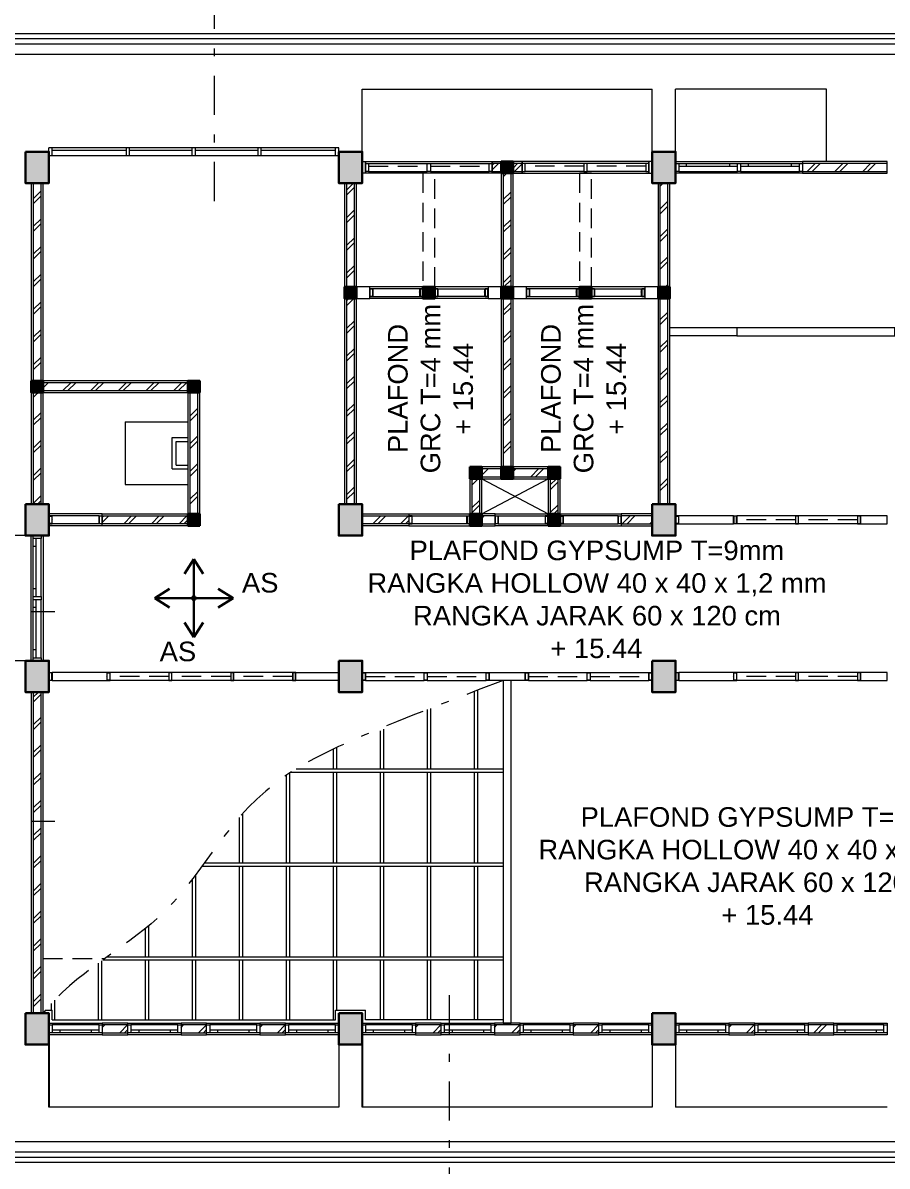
# Model space of a CAD drawing. Header units: millimetres. Extents: x -11 to 1625, y -267 to 180.
# Drawn here: x 919.99 to 931.02, y -181.27 to -166.68 of the extents above; entities that cross this region are included whole.
import ezdxf

# ---------------------------------------------------------------- set-up
doc = ezdxf.new("R2010")
doc.units = ezdxf.units.MM
doc.linetypes.add('DASHDOT', pattern=[1, 0.5, -0.25, 0, -0.25])
doc.linetypes.add('HIDDEN', pattern=[0.375, 0.25, -0.125])
for name, color, linetype, lineweight in [('ars', 11, 'Continuous', 5), ('atap', 7, 'Continuous', 20), ('dinding', 5, 'Continuous', 15), ('KOLOM', 1, 'Continuous', 30), ('kus', 63, 'Continuous', 15), ('lan', 7, 'Continuous', 15), ('not', 7, 'Continuous', 20), ('PARTISI', 190, 'Continuous', 9), ('pla', 213, 'Continuous', 15), ('sol kol', 8, 'Continuous', 0), ('tem', 5, 'Continuous', 20)]:
    doc.layers.add(name, color=color, linetype=linetype, lineweight=lineweight)
doc.styles.get("Standard").update_dxf_attribs({"font": 'ARIALUNI.TTF'})
pattern_1 = [(45, (924.1706, -179.72142), (-0.1767767, 0.1767767), []), (45, (924.2331, -179.72142), (-0.1767767, 0.1767767), [])]

# ---------------------------------------------------------------- blocks, each defined once
blk = doc.blocks.new('K1')
at = {"layer": 'KOLOM'}
blk.add_lwpolyline([(0.2, 0.15), (-0.2, 0.15), (-0.2, -0.15), (0.2, -0.15), (0.2, 0.15)], dxfattribs=at)
blk = doc.blocks.new('KP')
at = {"layer": 'KOLOM'}
blk.add_lwpolyline([(0.075, -0.075), (-0.075, -0.075), (-0.075, 0.075), (0.075, 0.075), (0.075, -0.075)], dxfattribs=at)

msp = doc.modelspace()

# ---------------------------------------------------------------- hatches: boundary and pattern name
at = {"layer": 'ars'}
h = msp.add_hatch(dxfattribs=at)
h.set_pattern_fill('TEMBOK', color=256, scale=0.25)
h.set_pattern_definition([(45, (925.3906, -178.27142), (-0.176777, 0.176777), []), (45, (925.4531, -178.27142), (-0.176777, 0.176777), [])])
h.paths.add_polyline_path([(926.095599, -168.4714227), (925.980599, -168.4714227), (925.980599, -168.5714227), (926.095599, -168.5714227)])
h = msp.add_hatch(dxfattribs=at)
h.set_pattern_fill('TEMBOK', color=256, scale=0.25)
h.set_pattern_definition(pattern_1)
h.paths.add_polyline_path([(926.120599, -168.5964227), (926.120599, -172.3464227), (926.220599, -172.3464227), (926.220599, -168.5964227)])
h = msp.add_hatch(dxfattribs=at)
h.set_pattern_fill('TEMBOK', color=256, scale=0.25)
h.set_pattern_definition([(45, (925.6956, -178.27142), (-0.176777, 0.176777), []), (45, (925.7581, -178.27142), (-0.176777, 0.176777), [])])
h.paths.add_polyline_path([(926.360599, -168.4714227), (926.245599, -168.4714227), (926.245599, -168.5714227), (926.360599, -168.5714227)])
h = msp.add_hatch(dxfattribs=at)
h.set_pattern_fill('TEMBOK', color=256, scale=0.25)
h.set_pattern_definition([(45, (921.3656, -181.09642), (-0.1767767, 0.1767767), []), (45, (921.4281, -181.09642), (-0.1767767, 0.1767767), [])])
h.paths.add_polyline_path([(931.020599, -168.4714227), (929.940599, -168.4714227), (929.940599, -168.5714227), (931.020599, -168.5714227)])
h = msp.add_hatch(dxfattribs=at)
h.set_pattern_fill('TEMBOK', color=256, scale=0.25)
h.set_pattern_definition(pattern_1)
h.paths.add_polyline_path([(920.220599, -172.8214227), (920.220599, -168.7214227), (920.120599, -168.7214227), (920.120599, -172.8214227)])
h = msp.add_hatch(dxfattribs=at)
h.set_pattern_fill('TEMBOK', color=256, scale=0.25)
h.set_pattern_definition(pattern_1)
h.paths.add_polyline_path([(924.220599, -170.0464227), (924.220599, -168.7214227), (924.120599, -168.7214227), (924.120599, -170.0464227)])
h = msp.add_hatch(dxfattribs=at)
h.set_pattern_fill('TEMBOK', color=256, scale=0.25)
h.set_pattern_definition(pattern_1)
h.paths.add_polyline_path([(928.220599, -172.8214227), (928.220599, -168.7214227), (928.120599, -168.7214227), (928.120599, -172.8214227)])
h = msp.add_hatch(dxfattribs=at)
h.set_pattern_fill('TEMBOK', color=256, scale=0.25)
h.set_pattern_definition(pattern_1)
h.paths.add_polyline_path([(924.120599, -170.1964227), (924.120599, -172.8214227), (924.220599, -172.8214227), (924.220599, -170.1964227)])
h = msp.add_hatch(dxfattribs=at)
h.set_pattern_fill('TEMBOK', color=256, scale=0.25)
h.set_pattern_definition(pattern_1)
h.paths.add_polyline_path([(922.095599, -171.2714227), (920.245599, -171.2714227), (920.245599, -171.3714227), (922.095599, -171.3714227)])
h = msp.add_hatch(dxfattribs=at)
h.set_pattern_fill('TEMBOK', color=256, scale=0.25)
h.set_pattern_definition([(45, (923.9956, -179.72142), (-0.176777, 0.176777), []), (45, (924.0581, -179.72142), (-0.176777, 0.176777), [])])
h.paths.add_polyline_path([(922.220599, -172.9464227), (922.220599, -171.3964227), (922.120599, -171.3964227), (922.120599, -172.9464227)])
h = msp.add_hatch(dxfattribs=at)
h.set_pattern_fill('TEMBOK', color=256, scale=0.25)
h.set_pattern_definition(pattern_1)
h.paths.add_polyline_path([(926.695599, -172.3714227), (925.845599, -172.3714227), (925.845599, -172.4714227), (926.695599, -172.4714227)])
h = msp.add_hatch(dxfattribs=at)
h.set_pattern_fill('TEMBOK', color=256, scale=0.25)
h.set_pattern_definition(pattern_1)
h.paths.add_polyline_path([(925.720599, -172.4964227), (925.720599, -172.9464227), (925.820599, -172.9464227), (925.820599, -172.4964227)])
h = msp.add_hatch(dxfattribs=at)
h.set_pattern_fill('TEMBOK', color=256, scale=0.25)
h.set_pattern_definition(pattern_1)
h.paths.add_polyline_path([(926.720599, -172.4964227), (926.720599, -172.9464227), (926.820599, -172.9464227), (926.820599, -172.4964227)])
h = msp.add_hatch(dxfattribs=at)
h.set_pattern_fill('TEMBOK', color=256, scale=0.25)
h.set_pattern_definition(pattern_1)
h.paths.add_polyline_path([(922.095599, -173.0714227), (921.000599, -173.0714227), (921.000599, -172.9714227), (922.095599, -172.9714227)])
h = msp.add_hatch(dxfattribs=at)
h.set_pattern_fill('TEMBOK', color=256, scale=0.25)
h.set_pattern_definition(pattern_1)
h.paths.add_polyline_path([(924.320599, -172.9714227), (924.915599, -172.9714227), (924.915599, -173.0714227), (924.320599, -173.0714227)])
h = msp.add_hatch(dxfattribs=at)
h.set_pattern_fill('TEMBOK', color=256, scale=0.25)
h.set_pattern_definition([(45, (921.6706, -182.77142), (-0.1767767, 0.1767767), []), (45, (921.7331, -182.77142), (-0.1767767, 0.1767767), [])])
h.paths.add_polyline_path([(926.015599, -172.9714227), (925.845599, -172.9714227), (925.845599, -173.0714227), (926.015599, -173.0714227)])
h = msp.add_hatch(dxfattribs=at)
h.set_pattern_fill('TEMBOK', color=256, scale=0.25)
h.set_pattern_definition(pattern_1)
h.paths.add_polyline_path([(928.020599, -172.9714227), (927.625599, -172.9714227), (927.625599, -173.0714227), (928.020599, -173.0714227)])
h = msp.add_hatch(dxfattribs=at)
h.set_pattern_fill('TEMBOK', color=256, scale=0.25)
h.set_pattern_definition(pattern_1)
h.paths.add_polyline_path([(920.220599, -179.3214227), (920.220599, -175.2214227), (920.120599, -175.2214227), (920.120599, -179.3214227)])
h = msp.add_hatch(dxfattribs=at)
h.set_pattern_fill('TEMBOK', color=256, scale=0.25)
h.set_pattern_definition([(45, (916.8706, -181.09642), (-0.176777, 0.176777), []), (45, (916.9331, -181.09642), (-0.176777, 0.176777), [])])
h.paths.add_polyline_path([(921.3272657, -179.4714227), (921.000599, -179.4714227), (921.000599, -179.5714227), (921.3272657, -179.5714227)])
h = msp.add_hatch(dxfattribs=at)
h.set_pattern_fill('TEMBOK', color=256, scale=0.25)
h.set_pattern_definition([(45, (917.87727, -181.09642), (-0.176777, 0.176777), []), (45, (917.93977, -181.09642), (-0.176777, 0.176777), [])])
h.paths.add_polyline_path([(922.3339324, -179.4714227), (922.0072657, -179.4714227), (922.0072657, -179.5714227), (922.3339324, -179.5714227)])
h = msp.add_hatch(dxfattribs=at)
h.set_pattern_fill('TEMBOK', color=256, scale=0.25)
h.set_pattern_definition([(45, (918.88393, -181.09642), (-0.176777, 0.176777), []), (45, (918.94643, -181.09642), (-0.176777, 0.176777), [])])
h.paths.add_polyline_path([(923.340599, -179.4714227), (923.0139324, -179.4714227), (923.0139324, -179.5714227), (923.340599, -179.5714227)])
h = msp.add_hatch(dxfattribs=at)
h.set_pattern_fill('TEMBOK', color=256, scale=0.25)
h.set_pattern_definition([(45, (920.8706, -181.09642), (-0.176777, 0.176777), []), (45, (920.9331, -181.09642), (-0.176777, 0.176777), [])])
h.paths.add_polyline_path([(925.3272657, -179.4714227), (925.000599, -179.4714227), (925.000599, -179.5714227), (925.3272657, -179.5714227)])
h = msp.add_hatch(dxfattribs=at)
h.set_pattern_fill('TEMBOK', color=256, scale=0.25)
h.set_pattern_definition([(45, (921.87727, -181.09642), (-0.176777, 0.176777), []), (45, (921.93977, -181.09642), (-0.176777, 0.176777), [])])
h.paths.add_polyline_path([(926.3339324, -179.4714227), (926.0072657, -179.4714227), (926.0072657, -179.5714227), (926.3339324, -179.5714227)])
h = msp.add_hatch(dxfattribs=at)
h.set_pattern_fill('TEMBOK', color=256, scale=0.25)
h.set_pattern_definition([(45, (922.88393, -181.09642), (-0.176777, 0.176777), []), (45, (922.94643, -181.09642), (-0.176777, 0.176777), [])])
h.paths.add_polyline_path([(927.340599, -179.4714227), (927.0139324, -179.4714227), (927.0139324, -179.5714227), (927.340599, -179.5714227)])
h = msp.add_hatch(dxfattribs=at)
h.set_pattern_fill('TEMBOK', color=256, scale=0.25)
h.set_pattern_definition([(45, (924.8706, -181.09642), (-0.176777, 0.176777), []), (45, (924.9331, -181.09642), (-0.176777, 0.176777), [])])
h.paths.add_polyline_path([(929.330599, -179.4714227), (929.000599, -179.4714227), (929.000599, -179.5714227), (929.330599, -179.5714227)])
h = msp.add_hatch(dxfattribs=at)
h.set_pattern_fill('TEMBOK', color=256, scale=0.25)
h.set_pattern_definition([(45, (925.7306, -181.09642), (-0.176777, 0.176777), []), (45, (925.7931, -181.09642), (-0.176777, 0.176777), [])])
h.paths.add_polyline_path([(930.340599, -179.4714227), (930.010599, -179.4714227), (930.010599, -179.5714227), (930.340599, -179.5714227)])
at = {"layer": 'sol kol'}
for points in [[(920.020599, -168.3214227), (920.020599, -168.7214227), (920.320599, -168.7214227), (920.320599, -168.3214227)], [(924.020599, -168.3214227), (924.020599, -168.7214227), (924.320599, -168.7214227), (924.320599, -168.3214227)], [(926.095599, -168.4464227), (926.245599, -168.4464227), (926.245599, -168.5964227), (926.095599, -168.5964227)], [(928.020599, -168.3214227), (928.020599, -168.7214227), (928.320599, -168.7214227), (928.320599, -168.3214227)], [(924.095599, -170.0464227), (924.245599, -170.0464227), (924.245599, -170.1964227), (924.095599, -170.1964227)], [(925.095599, -170.0464227), (925.245599, -170.0464227), (925.245599, -170.1964227), (925.095599, -170.1964227)], [(926.095599, -170.0464227), (926.245599, -170.0464227), (926.245599, -170.1964227), (926.095599, -170.1964227)], [(927.095599, -170.0464227), (927.245599, -170.0464227), (927.245599, -170.1964227), (927.095599, -170.1964227)], [(928.095599, -170.0464227), (928.245599, -170.0464227), (928.245599, -170.1964227), (928.095599, -170.1964227)], [(920.245599, -171.3964227), (920.095599, -171.3964227), (920.095599, -171.2464227), (920.245599, -171.2464227)], [(922.245599, -171.3964227), (922.095599, -171.3964227), (922.095599, -171.2464227), (922.245599, -171.2464227)], [(925.695599, -172.3464227), (925.845599, -172.3464227), (925.845599, -172.4964227), (925.695599, -172.4964227)], [(926.095599, -172.3464227), (926.245599, -172.3464227), (926.245599, -172.4964227), (926.095599, -172.4964227)], [(926.695599, -172.3464227), (926.845599, -172.3464227), (926.845599, -172.4964227), (926.695599, -172.4964227)], [(920.020599, -172.8214227), (920.020599, -173.2214227), (920.320599, -173.2214227), (920.320599, -172.8214227)], [(924.020599, -172.8214227), (924.020599, -173.2214227), (924.320599, -173.2214227), (924.320599, -172.8214227)], [(928.020599, -172.8214227), (928.020599, -173.2214227), (928.320599, -173.2214227), (928.320599, -172.8214227)], [(922.245599, -173.0964227), (922.095599, -173.0964227), (922.095599, -172.9464227), (922.245599, -172.9464227)], [(925.695599, -172.9464227), (925.845599, -172.9464227), (925.845599, -173.0964227), (925.695599, -173.0964227)], [(926.695599, -172.9464227), (926.845599, -172.9464227), (926.845599, -173.0964227), (926.695599, -173.0964227)], [(920.020599, -174.8214227), (920.020599, -175.2214227), (920.320599, -175.2214227), (920.320599, -174.8214227)], [(924.020599, -174.8214227), (924.020599, -175.2214227), (924.320599, -175.2214227), (924.320599, -174.8214227)], [(928.020599, -174.8214227), (928.020599, -175.2214227), (928.320599, -175.2214227), (928.320599, -174.8214227)], [(920.020599, -179.3214227), (920.020599, -179.7214227), (920.320599, -179.7214227), (920.320599, -179.3214227)], [(924.020599, -179.3214227), (924.020599, -179.7214227), (924.320599, -179.7214227), (924.320599, -179.3214227)], [(928.020599, -179.3214227), (928.020599, -179.7214227), (928.320599, -179.7214227), (928.320599, -179.3214227)]]:
    msp.add_hatch(color=256, dxfattribs=at).paths.add_polyline_path(points)

# ---------------------------------------------------------------- linework, layer by layer
for p, q in [((920.320599, -179.7214227), (920.320599, -180.5214227)), ((924.320599, -179.7214227), (924.320599, -180.5214227))]:
    msp.add_line(p, q)
at = {"layer": 'ars'}
for points in [[(926.095599, -168.4714227), (925.980599, -168.4714227), (925.980599, -168.5714227), (926.095599, -168.5714227)], [(926.120599, -168.5964227), (926.120599, -172.3464227), (926.220599, -172.3464227), (926.220599, -168.5964227)], [(926.360599, -168.4714227), (926.245599, -168.4714227), (926.245599, -168.5714227), (926.360599, -168.5714227)], [(931.020599, -168.4714227), (929.940599, -168.4714227), (929.940599, -168.5714227), (931.020599, -168.5714227)], [(920.220599, -172.8214227), (920.220599, -168.7214227), (920.120599, -168.7214227), (920.120599, -172.8214227)], [(924.220599, -170.0464227), (924.220599, -168.7214227), (924.120599, -168.7214227), (924.120599, -170.0464227)], [(928.220599, -172.8214227), (928.220599, -168.7214227), (928.120599, -168.7214227), (928.120599, -172.8214227)], [(924.120599, -170.1964227), (924.120599, -172.8214227), (924.220599, -172.8214227), (924.220599, -170.1964227)], [(922.095599, -171.2714227), (920.245599, -171.2714227), (920.245599, -171.3714227), (922.095599, -171.3714227)], [(922.220599, -172.9464227), (922.220599, -171.3964227), (922.120599, -171.3964227), (922.120599, -172.9464227)], [(926.695599, -172.3714227), (925.845599, -172.3714227), (925.845599, -172.4714227), (926.695599, -172.4714227)], [(925.720599, -172.4964227), (925.720599, -172.9464227), (925.820599, -172.9464227), (925.820599, -172.4964227)], [(926.720599, -172.4964227), (926.720599, -172.9464227), (926.820599, -172.9464227), (926.820599, -172.4964227)], [(922.095599, -173.0714227), (921.000599, -173.0714227), (921.000599, -172.9714227), (922.095599, -172.9714227)], [(924.320599, -172.9714227), (924.915599, -172.9714227), (924.915599, -173.0714227), (924.320599, -173.0714227)], [(926.015599, -172.9714227), (925.845599, -172.9714227), (925.845599, -173.0714227), (926.015599, -173.0714227)], [(928.020599, -172.9714227), (927.625599, -172.9714227), (927.625599, -173.0714227), (928.020599, -173.0714227)], [(920.220599, -179.3214227), (920.220599, -175.2214227), (920.120599, -175.2214227), (920.120599, -179.3214227)], [(921.3272657, -179.4714227), (921.000599, -179.4714227), (921.000599, -179.5714227), (921.3272657, -179.5714227)], [(922.3339324, -179.4714227), (922.0072657, -179.4714227), (922.0072657, -179.5714227), (922.3339324, -179.5714227)], [(923.340599, -179.4714227), (923.0139324, -179.4714227), (923.0139324, -179.5714227), (923.340599, -179.5714227)], [(925.3272657, -179.4714227), (925.000599, -179.4714227), (925.000599, -179.5714227), (925.3272657, -179.5714227)], [(926.3339324, -179.4714227), (926.0072657, -179.4714227), (926.0072657, -179.5714227), (926.3339324, -179.5714227)], [(927.340599, -179.4714227), (927.0139324, -179.4714227), (927.0139324, -179.5714227), (927.340599, -179.5714227)], [(929.330599, -179.4714227), (929.000599, -179.4714227), (929.000599, -179.5714227), (929.330599, -179.5714227)], [(930.340599, -179.4714227), (930.010599, -179.4714227), (930.010599, -179.5714227), (930.340599, -179.5714227)]]:
    msp.add_lwpolyline(points, close=True, dxfattribs=at)
at = {"layer": 'atap', "linetype": 'Continuous'}
for points in [[(935.8750375, -166.8169842), (918.4661605, -166.8169842)], [(935.8115798, -166.880442), (918.5296183, -166.880442)], [(935.7465798, -166.945442), (918.5946183, -166.945442)], [(935.6141612, -167.0778606), (918.7270368, -167.0778606)], [(935.6141612, -180.9649849), (918.7270368, -180.9649849)], [(935.7465798, -181.0974035), (918.5946183, -181.0974035)], [(935.8750375, -181.2258612), (918.4661605, -181.2258612)], [(935.8115798, -181.1624035), (918.5296183, -181.1624035)]]:
    msp.add_lwpolyline(points, dxfattribs=at)
at = {"layer": 'dinding'}
for points in [[(924.320599, -168.4464227), (924.360599, -168.4464227), (924.360599, -168.5964227), (924.320599, -168.5964227)], [(925.980599, -168.4464227), (926.095599, -168.4464227), (926.095599, -168.5964227), (925.980599, -168.5964227)], [(926.360599, -168.4464227), (926.245599, -168.4464227), (926.245599, -168.5964227), (926.360599, -168.5964227)], [(928.020599, -168.4464227), (927.980599, -168.4464227), (927.980599, -168.5964227), (928.020599, -168.5964227)], [(931.020599, -168.4464227), (929.940599, -168.4464227), (929.940599, -168.5964227), (931.020599, -168.5964227)], [(926.095599, -168.5964227), (926.095599, -172.3464227), (926.245599, -172.3464227), (926.245599, -168.5964227)], [(920.245599, -172.8214227), (920.245599, -168.7214227), (920.095599, -168.7214227), (920.095599, -172.8214227)], [(924.245599, -170.0464227), (924.245599, -168.7214227), (924.095599, -168.7214227), (924.095599, -170.0464227)], [(928.245599, -172.8214227), (928.245599, -168.7214227), (928.095599, -168.7214227), (928.095599, -172.8214227)], [(924.415599, -170.0464227), (924.245599, -170.0464227), (924.245599, -170.1964227), (924.415599, -170.1964227)], [(926.095599, -170.0464227), (925.925599, -170.0464227), (925.925599, -170.1964227), (926.095599, -170.1964227)], [(926.415599, -170.0464227), (926.245599, -170.0464227), (926.245599, -170.1964227), (926.415599, -170.1964227)], [(928.095599, -170.0464227), (927.925599, -170.0464227), (927.925599, -170.1964227), (928.095599, -170.1964227)], [(924.095599, -170.1964227), (924.095599, -172.8214227), (924.245599, -172.8214227), (924.245599, -170.1964227)], [(922.095599, -171.2464227), (920.245599, -171.2464227), (920.245599, -171.3964227), (922.095599, -171.3964227)], [(922.245599, -172.9464227), (922.245599, -171.3964227), (922.095599, -171.3964227), (922.095599, -172.9464227)], [(926.695599, -172.3464227), (925.845599, -172.3464227), (925.845599, -172.4964227), (926.695599, -172.4964227)], [(925.695599, -172.4964227), (925.695599, -172.9464227), (925.845599, -172.9464227), (925.845599, -172.4964227)], [(926.695599, -172.4964227), (926.695599, -172.9464227), (926.845599, -172.9464227), (926.845599, -172.4964227)], [(922.095599, -173.0964227), (921.000599, -173.0964227), (921.000599, -172.9464227), (922.095599, -172.9464227)], [(924.320599, -172.9464227), (924.915599, -172.9464227), (924.915599, -173.0964227), (924.320599, -173.0964227)], [(926.015599, -172.9464227), (925.845599, -172.9464227), (925.845599, -173.0964227), (926.015599, -173.0964227)], [(928.020599, -172.9464227), (927.625599, -172.9464227), (927.625599, -173.0964227), (928.020599, -173.0964227)], [(920.245599, -179.3214227), (920.245599, -175.2214227), (920.095599, -175.2214227), (920.095599, -179.3214227)], [(921.3272657, -179.4464227), (921.000599, -179.4464227), (921.000599, -179.5964227), (921.3272657, -179.5964227)], [(922.3339324, -179.4464227), (922.0072657, -179.4464227), (922.0072657, -179.5964227), (922.3339324, -179.5964227)], [(923.340599, -179.4464227), (923.0139324, -179.4464227), (923.0139324, -179.5964227), (923.340599, -179.5964227)], [(925.3272657, -179.4464227), (925.000599, -179.4464227), (925.000599, -179.5964227), (925.3272657, -179.5964227)], [(926.3339324, -179.4464227), (926.0072657, -179.4464227), (926.0072657, -179.5964227), (926.3339324, -179.5964227)], [(927.340599, -179.4464227), (927.0139324, -179.4464227), (927.0139324, -179.5964227), (927.340599, -179.5964227)], [(929.330599, -179.4464227), (929.000599, -179.4464227), (929.000599, -179.5964227), (929.330599, -179.5964227)], [(930.340599, -179.4464227), (930.010599, -179.4464227), (930.010599, -179.5964227), (930.340599, -179.5964227)]]:
    msp.add_lwpolyline(points, close=True, dxfattribs=at)
at = {"layer": 'KOLOM'}
for p, q in [((922.170599, -173.5214227), (922.0522967, -173.7092511)), ((922.170599, -173.5214227), (922.170599, -174.5214227)), ((922.170599, -173.5214227), (922.2889013, -173.7092511)), ((921.670599, -174.0214227), (921.8584274, -173.9031204)), ((922.670599, -174.0214227), (922.4827706, -173.9031204)), ((922.670599, -174.0214227), (921.670599, -174.0214227)), ((921.670599, -174.0214227), (921.8584274, -174.139725)), ((922.670599, -174.0214227), (922.4827706, -174.139725)), ((922.170599, -174.5214227), (922.0522967, -174.3335943)), ((922.170599, -174.5214227), (922.2889013, -174.3335943))]:
    msp.add_line(p, q, dxfattribs=at)
msp.add_circle((922.170599, -174.0214227), 0.0222866, dxfattribs=at)
at = {"layer": 'kus'}
for p, q in [((924.020599, -168.2714227), (920.320599, -168.2714227)), ((920.320599, -168.3714227), (920.320599, -168.2714227)), ((920.360599, -168.3714227), (920.360599, -168.2714227)), ((921.310599, -168.3064227), (920.360599, -168.3064227)), ((921.310599, -168.3714227), (921.310599, -168.2714227)), ((921.350599, -168.3714227), (921.350599, -168.2714227)), ((922.150599, -168.3064227), (921.350599, -168.3064227)), ((922.150599, -168.3714227), (922.150599, -168.2714227)), ((922.190599, -168.3714227), (922.190599, -168.2714227)), ((922.990599, -168.3064227), (922.190599, -168.3064227)), ((922.990599, -168.3714227), (922.990599, -168.2714227)), ((923.030599, -168.3714227), (923.030599, -168.2714227)), ((923.980599, -168.3064227), (923.030599, -168.3064227)), ((923.980599, -168.3714227), (923.980599, -168.2714227)), ((924.020599, -168.3714227), (924.020599, -168.2714227)), ((924.020599, -168.3714227), (920.320599, -168.3714227)), ((924.400599, -168.4714227), (925.150599, -168.4714227)), ((924.400599, -168.5714227), (925.150599, -168.5714227)), ((925.190599, -168.4714227), (925.940599, -168.4714227)), ((925.190599, -168.5714227), (925.940599, -168.5714227)), ((927.150599, -168.4714227), (926.400599, -168.4714227)), ((927.150599, -168.5714227), (926.400599, -168.5714227)), ((927.940599, -168.4714227), (927.190599, -168.4714227)), ((927.940599, -168.5714227), (927.190599, -168.5714227)), ((928.360599, -168.4714227), (929.110599, -168.4714227)), ((928.360599, -168.5064227), (929.110599, -168.5064227)), ((928.360599, -168.5714227), (929.110599, -168.5714227)), ((928.460599, -168.5064227), (928.460599, -168.4714227)), ((929.010599, -168.5064227), (929.010599, -168.4714227)), ((929.150599, -168.4714227), (929.900599, -168.4714227)), ((929.150599, -168.5064227), (929.900599, -168.5064227)), ((929.150599, -168.5714227), (929.900599, -168.5714227)), ((929.250599, -168.5064227), (929.250599, -168.4714227)), ((929.800599, -168.5064227), (929.800599, -168.4714227)), ((925.055599, -170.0714227), (924.455599, -170.0714227)), ((924.455599, -170.1714227), (925.055599, -170.1714227)), ((925.285599, -170.0714227), (925.885599, -170.0714227)), ((925.885599, -170.1714227), (925.285599, -170.1714227)), ((927.055599, -170.0714227), (926.455599, -170.0714227)), ((926.455599, -170.1714227), (927.055599, -170.1714227)), ((927.285599, -170.0714227), (927.885599, -170.0714227)), ((927.885599, -170.1714227), (927.285599, -170.1714227)), ((929.100599, -170.5714227), (928.245599, -170.5714227)), ((929.100599, -170.6714227), (928.245599, -170.6714227)), ((920.960599, -172.9714227), (920.360599, -172.9714227)), ((924.955599, -172.9714227), (925.655599, -172.9714227)), ((926.015599, -172.9464227), (926.695599, -172.9464227)), ((926.055599, -172.9714227), (926.655599, -172.9714227)), ((927.585599, -172.9714227), (926.885599, -172.9714227)), ((929.060599, -172.9714227), (928.360599, -172.9714227)), ((929.850599, -172.9714227), (929.100599, -172.9714227)), ((930.640599, -172.9714227), (929.890599, -172.9714227)), ((920.960599, -173.0714227), (920.360599, -173.0714227)), ((925.655599, -173.0714227), (924.955599, -173.0714227)), ((926.695599, -173.0964227), (926.015599, -173.0964227)), ((926.055599, -173.0714227), (926.655599, -173.0714227)), ((926.885599, -173.0714227), (927.585599, -173.0714227)), ((928.360599, -173.0714227), (929.060599, -173.0714227)), ((929.850599, -173.0714227), (929.100599, -173.0714227)), ((930.640599, -173.0714227), (929.890599, -173.0714227)), ((920.120599, -174.0014227), (920.120599, -173.2614227)), ((920.155599, -174.0014227), (920.155599, -173.2614227)), ((920.220599, -174.0014227), (920.220599, -173.2614227)), ((920.155599, -173.3614227), (920.120599, -173.3614227)), ((920.155599, -173.9014227), (920.120599, -173.9014227)), ((920.120599, -174.7814227), (920.120599, -174.0414227)), ((920.155599, -174.1414227), (920.120599, -174.1414227)), ((920.155599, -174.7814227), (920.155599, -174.0414227)), ((920.220599, -174.7814227), (920.220599, -174.0414227)), ((920.155599, -174.6814227), (920.120599, -174.6814227)), ((921.060599, -174.9714227), (920.360599, -174.9714227)), ((921.850599, -174.9714227), (921.100599, -174.9714227)), ((922.640599, -174.9714227), (921.890599, -174.9714227)), ((923.430599, -174.9714227), (922.680599, -174.9714227)), ((924.360599, -174.9714227), (925.110599, -174.9714227)), ((925.150599, -174.9714227), (925.900599, -174.9714227)), ((926.440599, -174.9714227), (927.190599, -174.9714227)), ((927.230599, -174.9714227), (927.980599, -174.9714227)), ((929.060599, -174.9714227), (928.360599, -174.9714227)), ((929.850599, -174.9714227), (929.100599, -174.9714227)), ((930.640599, -174.9714227), (929.890599, -174.9714227)), ((920.360599, -175.0714227), (921.060599, -175.0714227)), ((921.850599, -175.0714227), (921.100599, -175.0714227)), ((922.640599, -175.0714227), (921.890599, -175.0714227)), ((923.430599, -175.0714227), (922.680599, -175.0714227)), ((924.360599, -175.0714227), (925.110599, -175.0714227)), ((925.150599, -175.0714227), (925.900599, -175.0714227)), ((926.440599, -175.0714227), (927.190599, -175.0714227)), ((927.230599, -175.0714227), (927.980599, -175.0714227)), ((928.360599, -175.0714227), (929.060599, -175.0714227)), ((929.850599, -175.0714227), (929.100599, -175.0714227)), ((930.640599, -175.0714227), (929.890599, -175.0714227)), ((920.960599, -179.4714227), (920.360599, -179.4714227)), ((920.960599, -179.5364227), (920.360599, -179.5364227)), ((920.460599, -179.5364227), (920.460599, -179.5714227)), ((920.860599, -179.5364227), (920.860599, -179.5714227)), ((921.9672657, -179.4714227), (921.3672657, -179.4714227)), ((921.9672657, -179.5364227), (921.3672657, -179.5364227)), ((921.4672657, -179.5364227), (921.4672657, -179.5714227)), ((921.8672657, -179.5364227), (921.8672657, -179.5714227)), ((922.9739324, -179.4714227), (922.3739324, -179.4714227)), ((922.9739324, -179.5364227), (922.3739324, -179.5364227)), ((922.4739324, -179.5364227), (922.4739324, -179.5714227)), ((922.8739324, -179.5364227), (922.8739324, -179.5714227)), ((923.980599, -179.4714227), (923.380599, -179.4714227)), ((923.980599, -179.5364227), (923.380599, -179.5364227)), ((923.480599, -179.5364227), (923.480599, -179.5714227)), ((923.880599, -179.5364227), (923.880599, -179.5714227)), ((924.960599, -179.4714227), (924.360599, -179.4714227)), ((924.960599, -179.5364227), (924.360599, -179.5364227)), ((924.460599, -179.5364227), (924.460599, -179.5714227)), ((924.860599, -179.5364227), (924.860599, -179.5714227)), ((925.9672657, -179.4714227), (925.3672657, -179.4714227)), ((925.9672657, -179.5364227), (925.3672657, -179.5364227)), ((925.4672657, -179.5364227), (925.4672657, -179.5714227)), ((925.8672657, -179.5364227), (925.8672657, -179.5714227)), ((926.9739324, -179.4714227), (926.3739324, -179.4714227)), ((926.9739324, -179.5364227), (926.3739324, -179.5364227)), ((926.4739324, -179.5364227), (926.4739324, -179.5714227)), ((926.8739324, -179.5364227), (926.8739324, -179.5714227)), ((927.980599, -179.4714227), (927.380599, -179.4714227)), ((927.980599, -179.5364227), (927.380599, -179.5364227)), ((927.480599, -179.5364227), (927.480599, -179.5714227)), ((927.880599, -179.5364227), (927.880599, -179.5714227)), ((928.960599, -179.4714227), (928.360599, -179.4714227)), ((928.960599, -179.5364227), (928.360599, -179.5364227)), ((928.460599, -179.5364227), (928.460599, -179.5714227)), ((928.860599, -179.5364227), (928.860599, -179.5714227)), ((929.970599, -179.4714227), (929.370599, -179.4714227)), ((929.970599, -179.5364227), (929.370599, -179.5364227)), ((929.470599, -179.5364227), (929.470599, -179.5714227)), ((929.870599, -179.5364227), (929.870599, -179.5714227)), ((930.980599, -179.4714227), (930.380599, -179.4714227)), ((930.980599, -179.5364227), (930.380599, -179.5364227)), ((930.480599, -179.5364227), (930.480599, -179.5714227)), ((930.880599, -179.5364227), (930.880599, -179.5714227)), ((920.960599, -179.5714227), (920.360599, -179.5714227)), ((921.9672657, -179.5714227), (921.3672657, -179.5714227)), ((922.9739324, -179.5714227), (922.3739324, -179.5714227)), ((923.980599, -179.5714227), (923.380599, -179.5714227)), ((924.960599, -179.5714227), (924.360599, -179.5714227)), ((925.9672657, -179.5714227), (925.3672657, -179.5714227)), ((926.9739324, -179.5714227), (926.3739324, -179.5714227)), ((927.980599, -179.5714227), (927.380599, -179.5714227)), ((928.960599, -179.5714227), (928.360599, -179.5714227)), ((929.970599, -179.5714227), (929.370599, -179.5714227)), ((930.980599, -179.5714227), (930.380599, -179.5714227))]:
    msp.add_line(p, q, dxfattribs=at)
at = {"layer": 'kus', "linetype": 'HIDDEN'}
for p, q in [((924.400599, -168.5064227), (925.150599, -168.5064227)), ((925.190599, -168.5064227), (925.940599, -168.5064227)), ((927.150599, -168.5064227), (926.400599, -168.5064227)), ((927.940599, -168.5064227), (927.190599, -168.5064227)), ((929.850599, -173.0214227), (929.100599, -173.0214227)), ((930.640599, -173.0214227), (929.890599, -173.0214227)), ((921.850599, -175.0214227), (921.100599, -175.0214227)), ((922.640599, -175.0214227), (921.890599, -175.0214227)), ((923.430599, -175.0214227), (922.680599, -175.0214227)), ((924.360599, -175.0214227), (925.110599, -175.0214227)), ((925.150599, -175.0214227), (925.900599, -175.0214227)), ((926.440599, -175.0214227), (927.190599, -175.0214227)), ((927.230599, -175.0214227), (927.980599, -175.0214227)), ((929.850599, -175.0214227), (929.100599, -175.0214227)), ((930.640599, -175.0214227), (929.890599, -175.0214227))]:
    msp.add_line(p, q, dxfattribs=at)
at = {"layer": 'kus'}
for points in [[(924.360599, -168.4714227), (924.400599, -168.4714227), (924.400599, -168.5714227), (924.360599, -168.5714227)], [(925.150599, -168.4714227), (925.190599, -168.4714227), (925.190599, -168.5714227), (925.150599, -168.5714227)], [(925.940599, -168.4714227), (925.980599, -168.4714227), (925.980599, -168.5714227), (925.940599, -168.5714227)], [(926.400599, -168.4714227), (926.360599, -168.4714227), (926.360599, -168.5714227), (926.400599, -168.5714227)], [(927.190599, -168.4714227), (927.150599, -168.4714227), (927.150599, -168.5714227), (927.190599, -168.5714227)], [(927.980599, -168.4714227), (927.940599, -168.4714227), (927.940599, -168.5714227), (927.980599, -168.5714227)], [(928.320599, -168.4714227), (928.360599, -168.4714227), (928.360599, -168.5714227), (928.320599, -168.5714227)], [(929.110599, -168.4714227), (929.150599, -168.4714227), (929.150599, -168.5714227), (929.110599, -168.5714227)], [(929.900599, -168.4714227), (929.940599, -168.4714227), (929.940599, -168.5714227), (929.900599, -168.5714227)], [(924.4604873, -170.1114227), (924.455599, -170.1114227), (924.455599, -170.1099704), (924.455599, -170.0714227), (924.415599, -170.0714227), (924.415599, -170.1714227), (924.455599, -170.1714227), (924.455599, -170.1149288), (924.4604873, -170.11317)], [(924.453599, -170.1694227), (924.417599, -170.1694227), (924.417599, -170.0734227), (924.453599, -170.0734227)], [(925.0507107, -170.1114227), (925.055599, -170.1114227), (925.055599, -170.1099704), (925.055599, -170.0714227), (925.095599, -170.0714227), (925.095599, -170.1714227), (925.055599, -170.1714227), (925.055599, -170.1149288), (925.0507107, -170.11317)], [(925.057599, -170.1694227), (925.093599, -170.1694227), (925.093599, -170.0734227), (925.057599, -170.0734227)], [(925.2904873, -170.1114227), (925.285599, -170.1114227), (925.285599, -170.1099704), (925.285599, -170.0714227), (925.245599, -170.0714227), (925.245599, -170.1714227), (925.285599, -170.1714227), (925.285599, -170.1149288), (925.2904873, -170.11317)], [(925.283599, -170.1694227), (925.247599, -170.1694227), (925.247599, -170.0734227), (925.283599, -170.0734227)], [(925.8807107, -170.1114227), (925.885599, -170.1114227), (925.885599, -170.1099704), (925.885599, -170.0714227), (925.925599, -170.0714227), (925.925599, -170.1714227), (925.885599, -170.1714227), (925.885599, -170.1149288), (925.8807107, -170.11317)], [(925.887599, -170.1694227), (925.923599, -170.1694227), (925.923599, -170.0734227), (925.887599, -170.0734227)], [(926.4604873, -170.1114227), (926.455599, -170.1114227), (926.455599, -170.1099704), (926.455599, -170.0714227), (926.415599, -170.0714227), (926.415599, -170.1714227), (926.455599, -170.1714227), (926.455599, -170.1149288), (926.4604873, -170.11317)], [(926.453599, -170.1694227), (926.417599, -170.1694227), (926.417599, -170.0734227), (926.453599, -170.0734227)], [(927.0507107, -170.1114227), (927.055599, -170.1114227), (927.055599, -170.1099704), (927.055599, -170.0714227), (927.095599, -170.0714227), (927.095599, -170.1714227), (927.055599, -170.1714227), (927.055599, -170.1149288), (927.0507107, -170.11317)], [(927.057599, -170.1694227), (927.093599, -170.1694227), (927.093599, -170.0734227), (927.057599, -170.0734227)], [(927.2904873, -170.1114227), (927.285599, -170.1114227), (927.285599, -170.1099704), (927.285599, -170.0714227), (927.245599, -170.0714227), (927.245599, -170.1714227), (927.285599, -170.1714227), (927.285599, -170.1149288), (927.2904873, -170.11317)], [(927.283599, -170.1694227), (927.247599, -170.1694227), (927.247599, -170.0734227), (927.283599, -170.0734227)], [(927.8807107, -170.1114227), (927.885599, -170.1114227), (927.885599, -170.1099704), (927.885599, -170.0714227), (927.925599, -170.0714227), (927.925599, -170.1714227), (927.885599, -170.1714227), (927.885599, -170.1149288), (927.8807107, -170.11317)], [(927.887599, -170.1694227), (927.923599, -170.1694227), (927.923599, -170.0734227), (927.887599, -170.0734227)], [(920.3654873, -173.0114227), (920.360599, -173.0114227), (920.360599, -173.0099704), (920.360599, -172.9714227), (920.320599, -172.9714227), (920.320599, -173.0714227), (920.360599, -173.0714227), (920.360599, -173.0149288), (920.3654873, -173.01317)], [(920.358599, -173.0694227), (920.322599, -173.0694227), (920.322599, -172.9734227), (920.358599, -172.9734227)], [(920.9557107, -173.0114227), (920.960599, -173.0114227), (920.960599, -173.0099704), (920.960599, -172.9714227), (921.000599, -172.9714227), (921.000599, -173.0714227), (920.960599, -173.0714227), (920.960599, -173.0149288), (920.9557107, -173.01317)], [(920.962599, -173.0694227), (920.998599, -173.0694227), (920.998599, -172.9734227), (920.962599, -172.9734227)], [(924.9604873, -173.0114227), (924.955599, -173.0114227), (924.955599, -173.0099704), (924.955599, -172.9714227), (924.915599, -172.9714227), (924.915599, -173.0714227), (924.955599, -173.0714227), (924.955599, -173.0149288), (924.9604873, -173.01317)], [(924.953599, -173.0694227), (924.917599, -173.0694227), (924.917599, -172.9734227), (924.953599, -172.9734227)], [(925.6507107, -173.0114227), (925.655599, -173.0114227), (925.655599, -173.0099704), (925.655599, -172.9714227), (925.695599, -172.9714227), (925.695599, -173.0714227), (925.655599, -173.0714227), (925.655599, -173.0149288), (925.6507107, -173.01317)], [(925.657599, -173.0694227), (925.693599, -173.0694227), (925.693599, -172.9734227), (925.657599, -172.9734227)], [(926.0604873, -173.0314227), (926.055599, -173.0314227), (926.055599, -173.0328751), (926.055599, -173.0714227), (926.015599, -173.0714227), (926.015599, -172.9714227), (926.055599, -172.9714227), (926.055599, -173.0279167), (926.0604873, -173.0296755)], [(926.053599, -172.9734227), (926.017599, -172.9734227), (926.017599, -173.0694227), (926.053599, -173.0694227)], [(926.6507107, -173.0314227), (926.655599, -173.0314227), (926.655599, -173.0328751), (926.655599, -173.0714227), (926.695599, -173.0714227), (926.695599, -172.9714227), (926.655599, -172.9714227), (926.655599, -173.0279167), (926.6507107, -173.0296755)], [(926.657599, -172.9734227), (926.693599, -172.9734227), (926.693599, -173.0694227), (926.657599, -173.0694227)], [(926.8904873, -173.0114227), (926.885599, -173.0114227), (926.885599, -173.0099704), (926.885599, -172.9714227), (926.845599, -172.9714227), (926.845599, -173.0714227), (926.885599, -173.0714227), (926.885599, -173.0149288), (926.8904873, -173.01317)], [(926.883599, -173.0694227), (926.847599, -173.0694227), (926.847599, -172.9734227), (926.883599, -172.9734227)], [(927.5807107, -173.0114227), (927.585599, -173.0114227), (927.585599, -173.0099704), (927.585599, -172.9714227), (927.625599, -172.9714227), (927.625599, -173.0714227), (927.585599, -173.0714227), (927.585599, -173.0149288), (927.5807107, -173.01317)], [(927.587599, -173.0694227), (927.623599, -173.0694227), (927.623599, -172.9734227), (927.587599, -172.9734227)], [(928.3654873, -173.0114227), (928.360599, -173.0114227), (928.360599, -173.0099704), (928.360599, -172.9714227), (928.320599, -172.9714227), (928.320599, -173.0714227), (928.360599, -173.0714227), (928.360599, -173.0149288), (928.3654873, -173.01317)], [(928.358599, -173.0694227), (928.322599, -173.0694227), (928.322599, -172.9734227), (928.358599, -172.9734227)], [(929.0557107, -173.0114227), (929.060599, -173.0114227), (929.060599, -173.0099704), (929.060599, -172.9714227), (929.100599, -172.9714227), (929.100599, -173.0714227), (929.060599, -173.0714227), (929.060599, -173.0149288), (929.0557107, -173.01317)], [(929.062599, -173.0694227), (929.098599, -173.0694227), (929.098599, -172.9734227), (929.062599, -172.9734227)], [(929.850599, -173.0714227), (929.890599, -173.0714227), (929.890599, -172.9714227), (929.850599, -172.9714227)], [(929.852599, -173.0694227), (929.888599, -173.0694227), (929.888599, -172.9734227), (929.852599, -172.9734227)], [(930.640599, -173.0714227), (930.680599, -173.0714227), (930.680599, -172.9714227), (930.640599, -172.9714227)], [(930.642599, -173.0694227), (930.678599, -173.0694227), (930.678599, -172.9734227), (930.642599, -172.9734227)], [(920.120599, -173.2614227), (920.120599, -173.2214227), (920.220599, -173.2214227), (920.220599, -173.2614227)], [(920.120599, -174.0414227), (920.120599, -174.0014227), (920.220599, -174.0014227), (920.220599, -174.0414227)], [(920.120599, -174.8214227), (920.120599, -174.7814227), (920.220599, -174.7814227), (920.220599, -174.8214227)], [(920.3654873, -175.0314227), (920.360599, -175.0314227), (920.360599, -175.0328751), (920.360599, -175.0714227), (920.320599, -175.0714227), (920.320599, -174.9714227), (920.360599, -174.9714227), (920.360599, -175.0279167), (920.3654873, -175.0296755)], [(920.358599, -174.9734227), (920.322599, -174.9734227), (920.322599, -175.0694227), (920.358599, -175.0694227)], [(921.0557107, -175.0314227), (921.060599, -175.0314227), (921.060599, -175.0328751), (921.060599, -175.0714227), (921.100599, -175.0714227), (921.100599, -174.9714227), (921.060599, -174.9714227), (921.060599, -175.0279167), (921.0557107, -175.0296755)], [(921.062599, -174.9734227), (921.098599, -174.9734227), (921.098599, -175.0694227), (921.062599, -175.0694227)], [(921.850599, -175.0714227), (921.890599, -175.0714227), (921.890599, -174.9714227), (921.850599, -174.9714227)], [(921.852599, -175.0694227), (921.888599, -175.0694227), (921.888599, -174.9734227), (921.852599, -174.9734227)], [(922.640599, -175.0714227), (922.680599, -175.0714227), (922.680599, -174.9714227), (922.640599, -174.9714227)], [(922.642599, -175.0694227), (922.678599, -175.0694227), (922.678599, -174.9734227), (922.642599, -174.9734227)], [(923.430599, -175.0714227), (923.470599, -175.0714227), (923.470599, -174.9714227), (923.430599, -174.9714227)], [(923.432599, -175.0694227), (923.468599, -175.0694227), (923.468599, -174.9734227), (923.432599, -174.9734227)], [(924.360599, -175.0714227), (924.320599, -175.0714227), (924.320599, -174.9714227), (924.360599, -174.9714227)], [(924.358599, -175.0694227), (924.322599, -175.0694227), (924.322599, -174.9734227), (924.358599, -174.9734227)], [(925.150599, -175.0714227), (925.110599, -175.0714227), (925.110599, -174.9714227), (925.150599, -174.9714227)], [(925.148599, -175.0694227), (925.112599, -175.0694227), (925.112599, -174.9734227), (925.148599, -174.9734227)], [(925.940599, -175.0714227), (925.900599, -175.0714227), (925.900599, -174.9714227), (925.940599, -174.9714227)], [(925.938599, -175.0694227), (925.902599, -175.0694227), (925.902599, -174.9734227), (925.938599, -174.9734227)], [(926.440599, -175.0714227), (926.400599, -175.0714227), (926.400599, -174.9714227), (926.440599, -174.9714227)], [(926.438599, -175.0694227), (926.402599, -175.0694227), (926.402599, -174.9734227), (926.438599, -174.9734227)], [(927.230599, -175.0714227), (927.190599, -175.0714227), (927.190599, -174.9714227), (927.230599, -174.9714227)], [(927.228599, -175.0694227), (927.192599, -175.0694227), (927.192599, -174.9734227), (927.228599, -174.9734227)], [(928.020599, -175.0714227), (927.980599, -175.0714227), (927.980599, -174.9714227), (928.020599, -174.9714227)], [(928.018599, -175.0694227), (927.982599, -175.0694227), (927.982599, -174.9734227), (928.018599, -174.9734227)], [(928.3654873, -175.0314227), (928.360599, -175.0314227), (928.360599, -175.0328751), (928.360599, -175.0714227), (928.320599, -175.0714227), (928.320599, -174.9714227), (928.360599, -174.9714227), (928.360599, -175.0279167), (928.3654873, -175.0296755)], [(928.358599, -174.9734227), (928.322599, -174.9734227), (928.322599, -175.0694227), (928.358599, -175.0694227)], [(929.0557107, -175.0314227), (929.060599, -175.0314227), (929.060599, -175.0328751), (929.060599, -175.0714227), (929.100599, -175.0714227), (929.100599, -174.9714227), (929.060599, -174.9714227), (929.060599, -175.0279167), (929.0557107, -175.0296755)], [(929.062599, -174.9734227), (929.098599, -174.9734227), (929.098599, -175.0694227), (929.062599, -175.0694227)], [(929.850599, -175.0714227), (929.890599, -175.0714227), (929.890599, -174.9714227), (929.850599, -174.9714227)], [(929.852599, -175.0694227), (929.888599, -175.0694227), (929.888599, -174.9734227), (929.852599, -174.9734227)], [(930.640599, -175.0714227), (930.680599, -175.0714227), (930.680599, -174.9714227), (930.640599, -174.9714227)], [(930.642599, -175.0694227), (930.678599, -175.0694227), (930.678599, -174.9734227), (930.642599, -174.9734227)], [(920.360599, -179.5714227), (920.320599, -179.5714227), (920.320599, -179.4714227), (920.360599, -179.4714227)], [(921.000599, -179.5714227), (920.960599, -179.5714227), (920.960599, -179.4714227), (921.000599, -179.4714227)], [(921.3672657, -179.5714227), (921.3272657, -179.5714227), (921.3272657, -179.4714227), (921.3672657, -179.4714227)], [(922.0072657, -179.5714227), (921.9672657, -179.5714227), (921.9672657, -179.4714227), (922.0072657, -179.4714227)], [(922.3739324, -179.5714227), (922.3339324, -179.5714227), (922.3339324, -179.4714227), (922.3739324, -179.4714227)], [(923.0139324, -179.5714227), (922.9739324, -179.5714227), (922.9739324, -179.4714227), (923.0139324, -179.4714227)], [(923.380599, -179.5714227), (923.340599, -179.5714227), (923.340599, -179.4714227), (923.380599, -179.4714227)], [(924.020599, -179.5714227), (923.980599, -179.5714227), (923.980599, -179.4714227), (924.020599, -179.4714227)], [(924.360599, -179.5714227), (924.320599, -179.5714227), (924.320599, -179.4714227), (924.360599, -179.4714227)], [(925.000599, -179.5714227), (924.960599, -179.5714227), (924.960599, -179.4714227), (925.000599, -179.4714227)], [(925.3672657, -179.5714227), (925.3272657, -179.5714227), (925.3272657, -179.4714227), (925.3672657, -179.4714227)], [(926.0072657, -179.5714227), (925.9672657, -179.5714227), (925.9672657, -179.4714227), (926.0072657, -179.4714227)], [(926.3739324, -179.5714227), (926.3339324, -179.5714227), (926.3339324, -179.4714227), (926.3739324, -179.4714227)], [(927.0139324, -179.5714227), (926.9739324, -179.5714227), (926.9739324, -179.4714227), (927.0139324, -179.4714227)], [(927.380599, -179.5714227), (927.340599, -179.5714227), (927.340599, -179.4714227), (927.380599, -179.4714227)], [(928.020599, -179.5714227), (927.980599, -179.5714227), (927.980599, -179.4714227), (928.020599, -179.4714227)], [(928.360599, -179.5714227), (928.320599, -179.5714227), (928.320599, -179.4714227), (928.360599, -179.4714227)], [(929.000599, -179.5714227), (928.960599, -179.5714227), (928.960599, -179.4714227), (929.000599, -179.4714227)], [(929.370599, -179.5714227), (929.330599, -179.5714227), (929.330599, -179.4714227), (929.370599, -179.4714227)], [(930.010599, -179.5714227), (929.970599, -179.5714227), (929.970599, -179.4714227), (930.010599, -179.4714227)], [(930.380599, -179.5714227), (930.340599, -179.5714227), (930.340599, -179.4714227), (930.380599, -179.4714227)], [(931.020599, -179.5714227), (930.980599, -179.5714227), (930.980599, -179.4714227), (931.020599, -179.4714227)]]:
    msp.add_lwpolyline(points, close=True, dxfattribs=at)
at = {"layer": 'lan'}
for p, q in [((924.320599, -167.5214227), (928.020599, -167.5214227)), ((924.320599, -168.3214227), (924.320599, -167.5214227)), ((928.020599, -168.3214227), (928.020599, -167.5214227)), ((928.320599, -168.3214227), (928.320599, -167.5214227)), ((930.245599, -168.4464227), (930.245599, -167.5214227)), ((925.095599, -170.0464227), (924.415599, -170.0464227)), ((925.925599, -170.0464227), (925.245599, -170.0464227)), ((927.095599, -170.0464227), (926.415599, -170.0464227)), ((927.925599, -170.0464227), (927.245599, -170.0464227)), ((925.095599, -170.1964227), (924.415599, -170.1964227)), ((925.925599, -170.1964227), (925.245599, -170.1964227)), ((926.415599, -170.1964227), (927.095599, -170.1964227)), ((927.245599, -170.1964227), (927.925599, -170.1964227)), ((921.895599, -172.3714227), (921.895599, -171.9714227)), ((921.895599, -171.9714227), (922.095599, -171.9714227)), ((921.945599, -172.3214227), (921.945599, -172.0214227)), ((921.945599, -172.0214227), (922.095599, -172.0214227)), ((921.895599, -172.3714227), (922.095599, -172.3714227)), ((921.945599, -172.3214227), (922.095599, -172.3214227)), ((925.845599, -172.9464227), (926.695599, -172.4964227)), ((925.845599, -172.4964227), (926.695599, -172.9464227)), ((921.000599, -172.9464227), (920.320599, -172.9464227)), ((924.915599, -172.9464227), (925.695599, -172.9464227)), ((926.845599, -172.9464227), (927.625599, -172.9464227)), ((921.000599, -173.0964227), (920.320599, -173.0964227)), ((924.915599, -173.0964227), (925.695599, -173.0964227)), ((926.845599, -173.0964227), (927.625599, -173.0964227)), ((920.020599, -173.2214227), (919.170599, -173.2214227)), ((920.020599, -174.8214227), (919.170599, -174.8214227)), ((924.020599, -179.7214227), (924.020599, -180.5214227)), ((928.020599, -179.7214227), (928.020599, -180.5214227)), ((928.320599, -179.7214227), (928.320599, -180.5214227))]:
    msp.add_line(p, q, dxfattribs=at)
at = {"layer": 'lan', "linetype": 'Continuous'}
for p, q in [((921.295599, -171.7714227), (922.095599, -171.7714227)), ((921.295599, -171.7714227), (921.295599, -172.5714227)), ((921.295599, -172.5714227), (922.095599, -172.5714227))]:
    msp.add_line(p, q, dxfattribs=at)
at = {"layer": 'lan'}
for points in [[(930.245599, -167.5214227), (928.320599, -167.5214227)], [(924.020599, -180.5214227), (920.320599, -180.5214227)], [(928.020599, -180.5214227), (924.320599, -180.5214227)], [(931.020599, -180.5214227), (928.320599, -180.5214227)]]:
    msp.add_lwpolyline(points, dxfattribs=at)
for points in [[(924.360599, -168.4464227), (925.980599, -168.4464227), (925.980599, -168.5964227), (924.360599, -168.5964227)], [(927.980599, -168.4464227), (926.360599, -168.4464227), (926.360599, -168.5964227), (927.980599, -168.5964227)], [(928.320599, -168.4464227), (929.940599, -168.4464227), (929.940599, -168.5964227), (928.320599, -168.5964227)], [(920.095599, -174.8214227), (920.095599, -173.2214227), (920.245599, -173.2214227), (920.245599, -174.8214227)], [(921.000599, -179.5964227), (920.320599, -179.5964227), (920.320599, -179.4464227), (921.000599, -179.4464227)], [(922.0072657, -179.5964227), (921.3272657, -179.5964227), (921.3272657, -179.4464227), (922.0072657, -179.4464227)], [(923.0139324, -179.5964227), (922.3339324, -179.5964227), (922.3339324, -179.4464227), (923.0139324, -179.4464227)], [(924.020599, -179.5964227), (923.340599, -179.5964227), (923.340599, -179.4464227), (924.020599, -179.4464227)], [(925.000599, -179.5964227), (924.320599, -179.5964227), (924.320599, -179.4464227), (925.000599, -179.4464227)], [(926.0072657, -179.5964227), (925.3272657, -179.5964227), (925.3272657, -179.4464227), (926.0072657, -179.4464227)], [(927.0139324, -179.5964227), (926.3339324, -179.5964227), (926.3339324, -179.4464227), (927.0139324, -179.4464227)], [(928.020599, -179.5964227), (927.340599, -179.5964227), (927.340599, -179.4464227), (928.020599, -179.4464227)], [(929.000599, -179.5964227), (928.320599, -179.5964227), (928.320599, -179.4464227), (929.000599, -179.4464227)], [(930.010599, -179.5964227), (929.330599, -179.5964227), (929.330599, -179.4464227), (930.010599, -179.4464227)], [(931.020599, -179.5964227), (930.340599, -179.5964227), (930.340599, -179.4464227), (931.020599, -179.4464227)]]:
    msp.add_lwpolyline(points, close=True, dxfattribs=at)
at = {"layer": 'lan', "linetype": 'HIDDEN'}
for points in [[(925.095599, -168.5964227), (925.095599, -170.0464227), (925.245599, -170.0464227), (925.245599, -168.5964227)], [(927.095599, -168.5964227), (927.095599, -170.0464227), (927.245599, -170.0464227), (927.245599, -168.5964227)]]:
    msp.add_lwpolyline(points, close=True, dxfattribs=at)
at = {"layer": 'not', "linetype": 'DASHDOT'}
for p, q in [((922.4279126, -166.2512988), (922.4279126, -169.1004996)), ((917.9004751, -174.1914611), (920.3977504, -174.1914611)), ((917.9004751, -176.8705933), (920.3977504, -176.8705933)), ((925.4333715, -181.7915467), (925.4333715, -178.9423458))]:
    msp.add_line(p, q, dxfattribs=at)
at = {"layer": 'PARTISI'}
for points in [[(929.100599, -170.6714227), (931.120599, -170.6714227), (931.120599, -170.5714227), (929.100599, -170.5714227)], [(930.680599, -173.0714227), (931.020599, -173.0714227), (931.020599, -172.9714227), (930.680599, -172.9714227)], [(923.470599, -174.9714227), (924.020599, -174.9714227), (924.020599, -175.0714227), (923.470599, -175.0714227)], [(925.940599, -174.9714227), (926.400599, -174.9714227), (926.400599, -175.0714227), (925.940599, -175.0714227)], [(930.680599, -175.0714227), (931.020599, -175.0714227), (931.020599, -174.9714227), (930.680599, -174.9714227)], [(926.120599, -179.4464227), (926.220599, -179.4464227), (926.220599, -175.0714227), (926.120599, -175.0714227)]]:
    msp.add_lwpolyline(points, close=True, dxfattribs=at)
at = {"layer": 'pla'}
for p, q in [((925.750599, -175.2122765), (925.750599, -176.2014227)), ((925.790599, -175.1969959), (925.790599, -176.2014227)), ((925.150599, -175.4441011), (925.150599, -176.2014227)), ((925.190599, -175.4283469), (925.190599, -176.2014227)), ((924.550599, -175.7144611), (924.550599, -176.2014227)), ((924.590599, -175.693674), (924.590599, -176.2014227)), ((923.950599, -175.9490089), (923.950599, -176.2014227)), ((923.990599, -175.9300712), (923.990599, -176.2014227)), ((923.350599, -176.2834228), (923.350599, -177.4014227)), ((923.390599, -176.2567527), (923.390599, -177.4014227)), ((923.4141979, -176.2414227), (926.120599, -176.2414227)), ((923.4779038, -176.2014227), (926.120599, -176.2014227)), ((923.950599, -176.2414227), (923.950599, -177.4014227)), ((923.990599, -176.2414227), (923.990599, -177.4014227)), ((924.550599, -176.2414227), (924.550599, -177.4014227)), ((924.590599, -176.2414227), (924.590599, -177.4014227)), ((925.150599, -176.2414227), (925.150599, -177.4014227)), ((925.190599, -176.2414227), (925.190599, -177.4014227)), ((925.750599, -176.2414227), (925.750599, -177.4014227)), ((925.790599, -176.2414227), (925.790599, -177.4014227)), ((922.790599, -176.7770654), (922.790599, -177.4014227)), ((922.750599, -176.8223944), (922.750599, -177.4014227)), ((922.2760997, -177.4414227), (926.120599, -177.4414227)), ((922.3053056, -177.4014227), (926.120599, -177.4014227)), ((922.750599, -177.4414227), (922.750599, -178.6014227)), ((922.790599, -177.4414227), (922.790599, -178.6014227)), ((923.350599, -177.4414227), (923.350599, -178.6014227)), ((923.390599, -177.4414227), (923.390599, -178.6014227)), ((923.950599, -177.4414227), (923.950599, -178.6014227)), ((923.990599, -177.4414227), (923.990599, -178.6014227)), ((924.550599, -177.4414227), (924.550599, -178.6014227)), ((924.590599, -177.4414227), (924.590599, -178.6014227)), ((925.150599, -177.4414227), (925.150599, -178.6014227)), ((925.190599, -177.4414227), (925.190599, -178.6014227)), ((925.750599, -177.4414227), (925.750599, -178.6014227)), ((925.790599, -177.4414227), (925.790599, -178.6014227)), ((922.150599, -177.6099186), (922.150599, -178.6014227)), ((922.190599, -177.5570203), (922.190599, -178.6014227)), ((921.550599, -178.2410826), (921.550599, -178.6014227)), ((921.590599, -178.2084559), (921.590599, -178.6014227)), ((920.990599, -178.6531147), (920.990599, -179.4064227)), ((921.0067498, -178.6414227), (926.120599, -178.6414227)), ((921.0623237, -178.6014227), (926.120599, -178.6014227)), ((921.550599, -178.6414227), (921.550599, -179.4064227)), ((921.590599, -178.6414227), (921.590599, -179.4064227)), ((922.150599, -178.6414227), (922.150599, -179.4064227)), ((922.190599, -178.6414227), (922.190599, -179.4064227)), ((922.750599, -178.6414227), (922.750599, -179.4064227)), ((922.790599, -178.6414227), (922.790599, -179.4064227)), ((923.350599, -178.6414227), (923.350599, -179.4064227)), ((923.390599, -178.6414227), (923.390599, -179.4064227)), ((923.950599, -178.6414227), (923.950599, -179.4064227)), ((923.990599, -178.6414227), (923.990599, -179.2814227)), ((924.550599, -178.6414227), (924.550599, -179.4064227)), ((924.590599, -178.6414227), (924.590599, -179.4064227)), ((925.150599, -178.6414227), (925.150599, -179.4064227)), ((925.190599, -178.6414227), (925.190599, -179.4064227)), ((925.750599, -178.6414227), (925.750599, -179.4064227)), ((925.790599, -178.6414227), (925.790599, -179.4064227)), ((920.950599, -178.6822414), (920.950599, -179.4064227)), ((920.350599, -179.1983394), (920.350599, -179.2814227)), ((920.390599, -179.1555929), (920.390599, -179.4064227)), ((920.2780904, -179.2814227), (920.360599, -179.2814227)), ((920.360599, -179.4064227), (920.360599, -179.2814227)), ((920.360599, -179.4064227), (923.980599, -179.4064227)), ((923.980599, -179.2814227), (924.360599, -179.2814227)), ((923.980599, -179.4064227), (923.980599, -179.2814227)), ((924.360599, -179.4064227), (924.360599, -179.2814227)), ((926.120599, -179.4064227), (924.360599, -179.4064227))]:
    msp.add_line(p, q, dxfattribs=at)
at = {"layer": 'pla', "linetype": 'HIDDEN'}
msp.add_line((920.245599, -178.6214227), (921.0344818, -178.6214227), dxfattribs=at)
at = {"layer": 'pla', "linetype": 'DASHDOT'}
msp.add_open_spline([(926.120599, -175.0714227), (924.3535024, -175.7419079), (922.717381, -176.4256232), (922.0753609, -178.1137825), (920.6532274, -178.8073877), (920.245599, -179.3214227)], degree=3, knots=[0, 0, 0, 0, 2.0453806387, 4.9707437477, 7.2262434326, 7.2262434326, 7.2262434326, 7.2262434326], dxfattribs=at)
at = {"layer": 'tem'}
msp.add_line((922.095599, -171.7714227), (922.095599, -172.5714227), dxfattribs=at)

# ---------------------------------------------------------------- block references
at = {"layer": 'KOLOM'}
for name, p, rotation in [('K1', (920.170599, -168.5214227), 90), ('K1', (924.170599, -168.5214227), 90), ('KP', (926.170599, -168.5214227), 180), ('K1', (928.170599, -168.5214227), 90), ('KP', (924.170599, -170.1214227), 180), ('KP', (925.170599, -170.1214227), 180), ('KP', (926.170599, -170.1214227), 180), ('KP', (927.170599, -170.1214227), 180), ('KP', (928.170599, -170.1214227), 180), ('KP', (925.770599, -172.4214227), 180), ('KP', (926.170599, -172.4214227), 180), ('KP', (926.770599, -172.4214227), 180), ('K1', (920.170599, -173.0214227), 90), ('K1', (924.170599, -173.0214227), 90), ('K1', (928.170599, -173.0214227), 90), ('KP', (925.770599, -173.0214227), 180), ('KP', (926.770599, -173.0214227), 180), ('K1', (920.170599, -175.0214227), 90), ('K1', (924.170599, -175.0214227), 90), ('K1', (928.170599, -175.0214227), 90), ('K1', (920.170599, -179.5214227), 90), ('K1', (924.170599, -179.5214227), 90), ('K1', (928.170599, -179.5214227), 90)]:
    msp.add_blockref(name, p, dxfattribs=dict(at, rotation=rotation))
for p in [(920.170599, -171.3214227), (922.170599, -171.3214227), (922.170599, -173.0214227)]:
    msp.add_blockref('KP', p, dxfattribs=at)

# ---------------------------------------------------------------- texts
at = {"layer": 'not', "char_height": 0.25, "attachment_point": 1, "rotation": 90}
for insert in [(924.649292, -172.4375026), (926.60337, -172.4375026)]:
    msp.add_mtext_dynamic_manual_height_columns('\\pi0.26895;PLAFOND \\P\\pi0.0099125;GRC T=4 mm\\P\\pi0.50173;+ 15.44', width=2.142949063, gutter_width=4.3707989, heights=[0], dxfattribs=dict(at, insert=insert))
at = {"layer": 'not', "char_height": 0.25, "attachment_point": 1}
for s, width, insert in [('\\pi0.57683;PLAFOND GYPSUMP T=9mm \\P\\pi0.038463;RANGKA HOLLOW 40 x 40 x 1,2 mm\\P\\pi0.62057;{\\A1;RANGKA JARAK 60 x 120 cm}\\P\\pi2.3742;+ 15.44', 5.88797597, (924.34751, -173.2862033)), ('\\pi0.019228;AS', 0.486272514, (922.7654715, -173.6994245)), ('\\pi0.019228;AS', 0.486272514, (921.7149827, -174.5765447)), ('\\pi0.57683;PLAFOND GYPSUMP T=9mm \\P\\pi0.038463;RANGKA HOLLOW 40 x 40 x 1,2 mm\\P\\pi0.62057;{\\A1;RANGKA JARAK 60 x 120 cm}\\P\\pi2.3742;+ 15.44', 5.88797597, (926.530715, -176.6902477))]:
    msp.add_mtext_dynamic_manual_height_columns(s, width=width, gutter_width=4.3707989, heights=[0], dxfattribs=dict(at, insert=insert))

doc.saveas('drawing.dxf')
